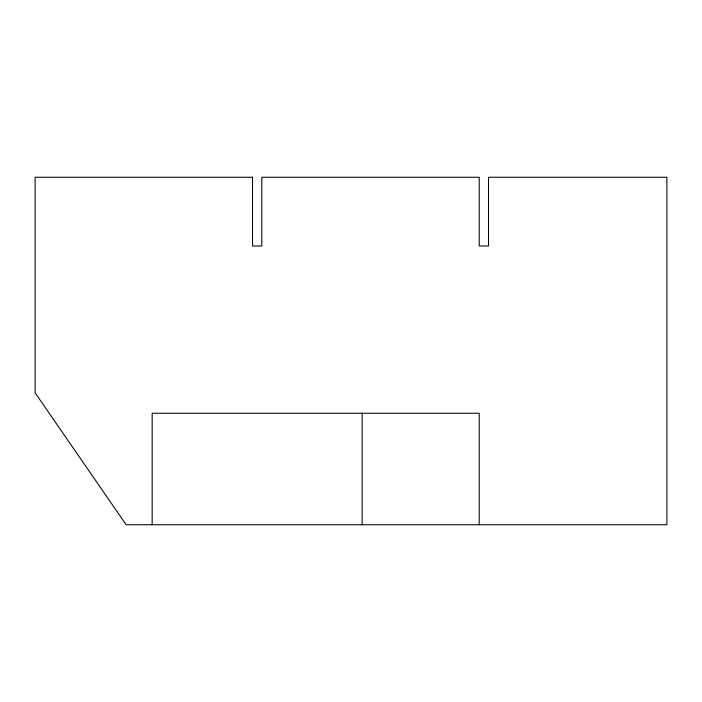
<?xml version="1.0" encoding="UTF-8"?>
<svg xmlns="http://www.w3.org/2000/svg" width="702" height="702" viewBox="0 0 702 702"><rect width="100%" height="100%" fill="white"/><g stroke="black" fill="none" stroke-linecap="round" stroke-linejoin="round"><path stroke-width="1.05" d="M479.22 524.745L479.22 413.25L152.167 413.25L152.167 524.745M362.153 413.25L362.153 524.745M252.509 177.255L35.1 177.255L35.1 392.813L126.149 524.745L666.9 524.745L666.9 177.255L488.513 177.255L488.513 246.007L479.22 246.007L479.22 177.255L261.802 177.255L261.802 246.007L252.509 246.007L252.509 177.255"/></g></svg>
